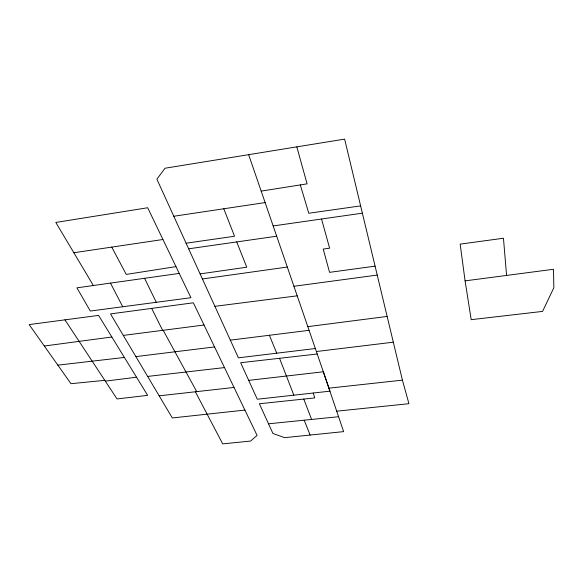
<?xml version="1.0" encoding="UTF-8"?>
<svg xmlns="http://www.w3.org/2000/svg" width="583" height="583" viewBox="0 0 583 583"><rect width="100%" height="100%" fill="white"/><g stroke="black" fill="none" stroke-linecap="round" stroke-linejoin="round"><path stroke-width="0.87" d="M261.177 191.115L307.088 183.849L296.82 146.865M175.971 266.628L126.241 274.411L111.747 247.112M173.8 216.249L265.127 202.585M179.236 273.412L76.92 287.834L90.314 311.045L190.918 297.716L147.688 207.745L55.815 222.444L73.852 252.738L162.948 239.504M186.101 243.213L234.555 236.239L223.785 208.772M360.622 205.886L308.786 213.247L300.311 184.92M273.157 225.942L362.371 213.167M188.659 248.81L276.692 236.202M336.734 411.183L408.931 403.691L402.416 380.138L344.626 139.118L165.04 168.225L156.878 179.156L200.107 273.901L246.762 267.203L236.72 241.923M200.107 273.901L202.418 278.966L287.302 267.05M375.08 266.154L329.563 272.348L323.23 249.072L329.628 248.198L321.539 219.011M293.912 286.282L377.216 275.067M44.315 346.018L111.841 337.003M465.081 280.868L553.493 269.28L553.85 287.732L542.569 311.402L471.202 319.673L465.081 280.868L460.162 244.131L503.457 238.236L506.576 275.424M123.283 335.414L204.028 325.022M307.802 326.648L387.134 316.431M214.908 306.323L297.206 295.836M105.319 381.136L136.531 377.208M230.336 340.144L309.07 330.328M135.868 356.607L214.559 346.929M315.33 348.525L238.411 357.831L202.418 278.966M316.365 351.52L393.314 342.185M57.855 365.155L124.39 357.437M147.637 376.421L224.484 367.582M317.218 353.998L240.641 362.721L248.701 380.371L323.332 371.786L343.635 431.624L284.613 437.658L272.939 433.482L259.369 403.757L314.733 397.912L313.26 393.022M159.166 395.835L234.023 387.447M248.642 154.677L328.972 388.161L402.416 380.138M244.904 410.082L172.306 417.953L110.515 313.909L193.359 302.803L257.088 435.428L250.595 441.047L222.713 443.882L195.378 391.776M268.523 423.805L338.599 416.714M104.794 380.335L70.973 383.694L29.15 324.585L98.578 315.396L147.667 395.347L117.045 398.947L64.953 319.841M73.852 252.738L93.36 285.517M163.167 330.284L196.726 391.623M110.486 283.105L122.722 306.745M151.667 308.4L162.635 330.357M144.584 278.302L156.28 302.3M248.701 380.371L257.3 399.224L329.985 391.164L328.972 388.161M269.397 335.276L276.736 353.196M304.202 420.197L310.112 435.056M279.541 358.29L293.839 395.172M303.779 399.071L311.621 419.447"/></g></svg>
